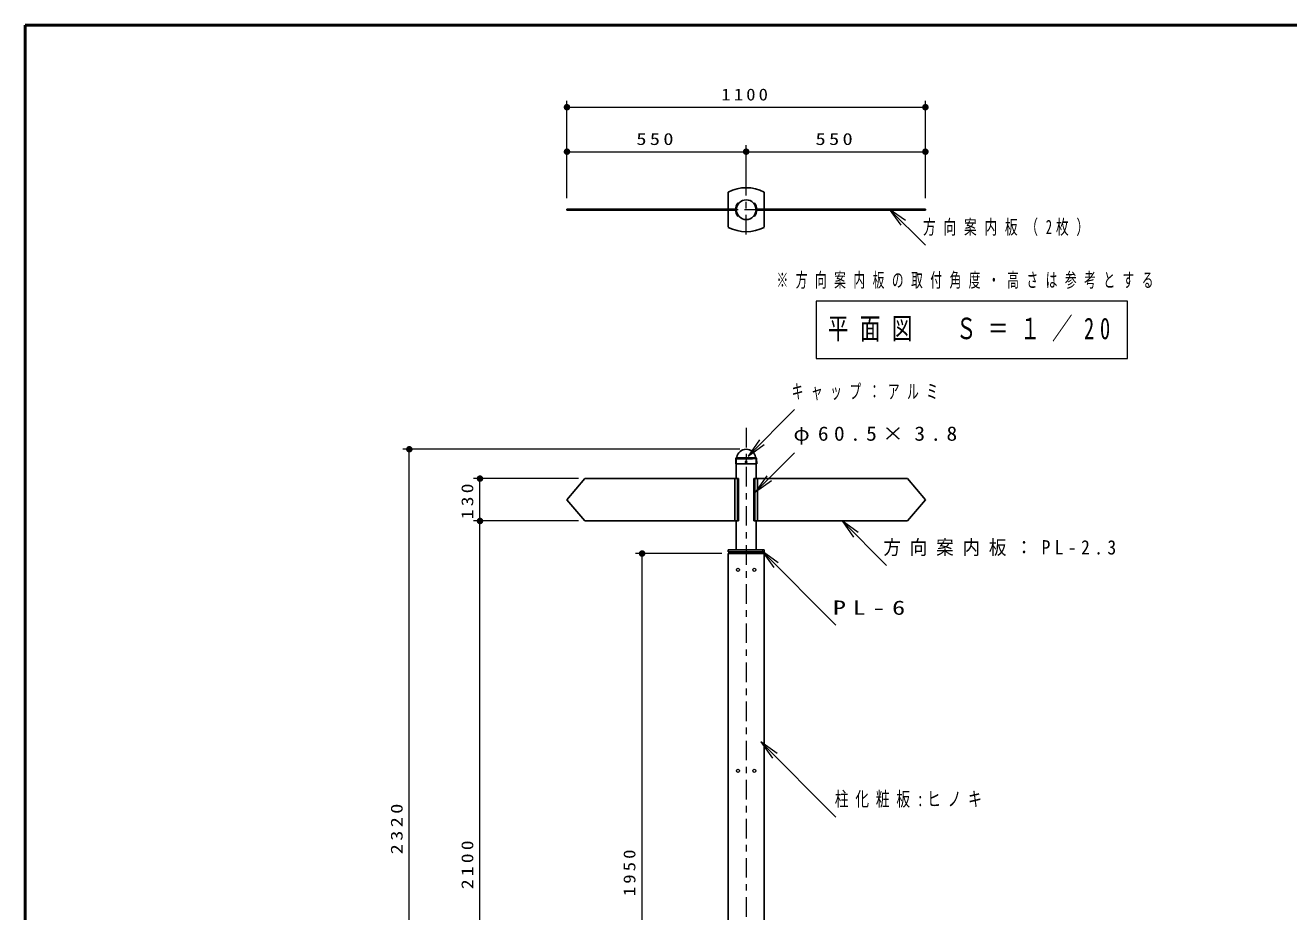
# Model space of a CAD drawing. Units: millimetres on the paper, scale 1:20. Extents: x -365 to 0, y 0 to 257.
# Drawn here: x -365 to -171, y 121 to 257 of the extents above; entities that cross this region are included whole.
import ezdxf

# ---------------------------------------------------------------- set-up
doc = ezdxf.new("R2010")
doc.units = ezdxf.units.MM
doc.linetypes.add('USER1', pattern=[4.5, 2.5, -2])
doc.linetypes.add('USER2', pattern=[6, 3, -1, 1, -1])
doc.layers.add('1_20', color=7, linetype='Continuous', lineweight=13)
doc.layers.add('NAKAMURA図枠', color=7, linetype='Continuous', lineweight=13)
doc.styles.add('ＭＳ ゴシック', font='')
doc.styles.get('ＭＳ ゴシック').set_extended_font_data('MS Gothic')

# ---------------------------------------------------------------- blocks, each defined once
blk = doc.blocks.new('filled_dot')
at = {"color": 0, "linetype": 'Continuous', "lineweight": -2, "const_width": 1.25}
blk.add_lwpolyline([(-0.625, 0, 1), (0.625, 0, 1)], format="xyb", close=True, dxfattribs=at)
blk = doc.blocks.new('open_arrow')
at = {"color": 0, "linetype": 'Continuous', "lineweight": -2}
blk.add_lwpolyline([(7.5, 1.25), (0, 0), (7.5, -1.25)], dxfattribs=at)

msp = doc.modelspace()

# ---------------------------------------------------------------- linework, layer by layer
at = {"layer": '1_20'}
for p, q in [((-281.837, 236.64), (-281.837, 245.433)), ((-281.837, 244.433), (-226.812, 244.433)), ((-226.812, 236.64), (-226.812, 245.433)), ((-281.837, 230.459), (-281.837, 238.607)), ((-254.325, 232.454), (-254.325, 238.607)), ((-226.812, 230.459), (-226.812, 238.607)), ((-281.837, 237.607), (-254.325, 237.607)), ((-254.325, 237.607), (-226.812, 237.607)), ((-232.362, 228.804), (-226.82, 223.263)), ((-243.57, 214.699), (-243.57, 205.899)), ((-195.77, 214.699), (-243.57, 214.699)), ((-195.77, 205.899), (-195.77, 214.699)), ((-243.57, 205.899), (-195.77, 205.899)), ((-254.04, 190.907), (-246.914, 198.033)), ((-255.325, 191.953), (-307.039, 191.953)), ((-306.039, 75.952), (-306.039, 191.953)), ((-252.92, 185.407), (-246.914, 191.412)), ((-280.087, 187.452), (-296.192, 187.452)), ((-295.192, 180.952), (-295.192, 187.452)), ((-280.087, 180.952), (-296.192, 180.952)), ((-295.192, 75.952), (-295.192, 180.952)), ((-239.607, 180.952), (-232.79, 174.134)), ((-258.075, 175.952), (-271.304, 175.952)), ((-270.304, 78.452), (-270.304, 175.952)), ((-251.868, 176.306), (-240.549, 164.986)), ((-252.061, 147.043), (-240.549, 135.531))]:
    msp.add_line(p, q, dxfattribs=at)
at = {"layer": '1_20', "lineweight": 25}
for p, q in [((-257.075, 231.417), (-257.075, 226.002)), ((-251.575, 226.002), (-251.575, 231.417)), ((-255.837, 187.452), (-255.837, 190.502)), ((-252.812, 187.452), (-252.812, 190.502)), ((-255.837, 176.502), (-255.837, 180.952)), ((-252.812, 176.502), (-252.812, 180.952)), ((-257.075, 176.502), (-257.075, 176.202)), ((-257.075, 176.502), (-251.575, 176.502)), ((-257.075, 176.202), (-251.575, 176.202)), ((-257.075, 175.952), (-251.575, 175.952)), ((-257.075, 175.952), (-257.075, 78.452)), ((-256.2, 176.202), (-256.2, 175.952)), ((-252.45, 176.202), (-252.45, 175.952)), ((-251.575, 176.502), (-251.575, 176.202)), ((-251.575, 175.952), (-251.575, 78.452))]:
    msp.add_line(p, q, dxfattribs=at)
at = {"layer": '1_20', "linetype": 'USER2'}
for p, q in [((-254.325, 224.898), (-254.325, 232.489)), ((-251.575, 228.709), (-257.075, 228.709)), ((-254.325, 195.242), (-254.325, 46.435))]:
    msp.add_line(p, q, dxfattribs=at)
at = {"layer": '1_20', "color": 40, "lineweight": 25}
for p, q in [((-255.572, 229.756), (-255.483, 229.682)), ((-253.078, 229.756), (-253.166, 229.682)), ((-281.837, 228.652), (-281.837, 228.767)), ((-281.837, 228.767), (-255.951, 228.767)), ((-281.837, 228.652), (-255.951, 228.652)), ((-279.337, 228.652), (-279.337, 228.767)), ((-255.572, 227.663), (-255.483, 227.737)), ((-253.078, 227.663), (-253.166, 227.737)), ((-226.812, 228.767), (-252.698, 228.767)), ((-226.812, 228.652), (-252.698, 228.652)), ((-229.312, 228.767), (-229.312, 228.652)), ((-226.812, 228.767), (-226.812, 228.652)), ((-281.837, 184.202), (-279.087, 187.452)), ((-255.483, 187.452), (-279.087, 187.452)), ((-256.059, 187.452), (-256.059, 180.952)), ((-255.656, 187.452), (-255.656, 180.952)), ((-255.483, 187.452), (-255.483, 180.952)), ((-253.166, 187.452), (-253.166, 180.952)), ((-253.166, 187.452), (-229.562, 187.452)), ((-252.994, 187.452), (-252.994, 180.952)), ((-252.591, 187.452), (-252.591, 180.952)), ((-226.812, 184.202), (-229.562, 187.452)), ((-281.837, 184.202), (-279.087, 180.952)), ((-226.812, 184.202), (-229.562, 180.952)), ((-279.087, 180.952), (-255.483, 180.952)), ((-229.562, 180.952), (-253.166, 180.952))]:
    msp.add_line(p, q, dxfattribs=at)
at = {"layer": '1_20', "color": 2, "lineweight": 25}
for p, q in [((-255.935, 189.743), (-255.914, 190.469)), ((-255.853, 190.614), (-255.786, 190.681)), ((-252.797, 190.614), (-252.864, 190.681)), ((-252.715, 189.743), (-252.735, 190.469)), ((-255.935, 189.743), (-255.896, 189.703)), ((-255.896, 189.703), (-252.754, 189.703)), ((-252.715, 189.743), (-252.754, 189.703))]:
    msp.add_line(p, q, dxfattribs=at)
at = {"layer": '1_20', "color": 2}
for p, q in [((-255.852, 190.528), (-252.798, 190.528)), ((-255.716, 190.702), (-252.934, 190.702))]:
    msp.add_line(p, q, dxfattribs=at)
at = {"layer": '1_20', "color": 2, "linetype": 'USER1'}
msp.add_line((-255.837, 190.502), (-252.812, 190.502), dxfattribs=at)
at = {"layer": '1_20', "linetype": 'USER1'}
msp.add_line((-255.837, 190.502), (-252.812, 190.502), dxfattribs=at)
at = {"layer": '1_20', "lineweight": 25}
msp.add_circle((-254.325, 228.709), 1.512, dxfattribs=at)
at = {"layer": '1_20', "color": 2, "lineweight": 25}
msp.add_circle((-254.325, 190.003), 0.125, dxfattribs=at)
at = {"layer": '1_20'}
for centre in [(-255.575, 173.452), (-253.075, 173.452), (-255.575, 142.619), (-253.075, 142.619)]:
    msp.add_circle(centre, 0.237, dxfattribs=at)
at = {"layer": '1_20', "lineweight": 25}
for centre, start, end in [((-254.325, 226.084), 62.72039, 117.27961), ((-254.325, 231.334), 242.72039, 297.27961)]:
    msp.add_arc(centre, 6, start, end, dxfattribs=at)
at = {"layer": '1_20', "color": 40, "lineweight": 25}
for radius, start, end in [(1.627, 140, 220), (1.512, 140, 220), (1.512, 320, 40), (1.627, 320, 40)]:
    msp.add_arc((-254.325, 228.709), radius, start, end, dxfattribs=at)
at = {"layer": '1_20', "color": 2, "lineweight": 25}
for centre, radius, start, end in [((-255.704, 190.465), 0.21, 135, 178.99406), ((-255.849, 190.745), 0.09, 315, 350.82833), ((-254.325, 190.499), 1.454, 9.17167, 170.82833), ((-252.8, 190.745), 0.09, 186.19155, 225), ((-252.945, 190.465), 0.21, 1.00594, 45)]:
    msp.add_arc(centre, radius, start, end, dxfattribs=at)
at = {"layer": 'NAKAMURA図枠', "lineweight": 50}
for p, q in [((-365, 257), (-365, 0)), ((0, 257), (-365, 257))]:
    msp.add_line(p, q, dxfattribs=at)

# ---------------------------------------------------------------- block references
at = {"layer": '1_20', "xscale": 0.4, "yscale": 0.4}
for p in [(-281.837, 244.433), (-281.837, 237.607), (-254.325, 237.607)]:
    msp.add_blockref('filled_dot', p, dxfattribs=at)
for name, p, rotation in [('filled_dot', (-226.812, 244.433), 180), ('filled_dot', (-254.325, 237.607), 180), ('filled_dot', (-226.812, 237.607), 180), ('open_arrow', (-232.362, 228.804), 315), ('filled_dot', (-306.039, 191.953), 270), ('open_arrow', (-254.04, 190.907), 45), ('filled_dot', (-295.192, 187.452), 270), ('open_arrow', (-252.92, 185.407), 45), ('filled_dot', (-295.192, 180.952), 270), ('filled_dot', (-295.192, 180.952), 90), ('open_arrow', (-239.607, 180.952), 315), ('open_arrow', (-251.868, 176.306), 315), ('filled_dot', (-270.304, 175.952), 270), ('open_arrow', (-252.061, 147.043), 315)]:
    msp.add_blockref(name, p, dxfattribs=dict(at, rotation=rotation))

# ---------------------------------------------------------------- texts
at = {"layer": '1_20', "style": 'ＭＳ ゴシック'}
for s, insert, char_height, attachment_point in [('\\T1.33;\\W1.15;1100', (-254.325, 245.433), 1.833, 8), ('\\T1.33;\\W1.25;550', (-268.081, 238.607), 1.833, 8), ('\\T1.33;\\W1.25;550', (-240.569, 238.607), 1.833, 8), ('\\T1.61;\\W0.65;方向案内板（2枚）', (-227.167, 225.913), 2.199, 4), ('\\T1.64;\\W0.6;※方向案内板の取付角度・高さは参考とする', (-249.67, 217.794), 2.199, 4), ('\\T1.56;\\W0.7;平面図\u3000Ｓ＝１／20', (-219.67, 210.299), 3.299, 5), ('\\T1.64;\\W0.6;キャップ：アルミ', (-247.331, 200.683), 2.199, 4), ('\\T1.5;\\W1.1;φ60.5×3.8', (-247.07, 194.062), 2.199, 4), ('\\T1.5;\\W0.9;方向案内板：PL-2.3', (-233.268, 176.784), 2.199, 4), ('\\T1.5;\\W1.35;PL-6', (-241.022, 167.636), 2.199, 4), ('\\T1.5;\\W0.7;柱化粧板:ヒノキ', (-240.715, 138.181), 2.199, 4)]:
    msp.add_mtext(s, dxfattribs=dict(at, insert=insert, char_height=char_height, attachment_point=attachment_point))
at = {"layer": '1_20', "char_height": 1.833, "attachment_point": 8, "rotation": 90, "style": 'ＭＳ ゴシック'}
for s, insert in [('\\T1.33;\\W1.2;130', (-296.192, 184.202)), ('\\T1.33;\\W1.25;2320', (-307.039, 133.952)), ('\\T1.33;\\W1.2;2100', (-296.192, 128.452)), ('\\T1.33;\\W1.15;1950', (-271.304, 127.202))]:
    msp.add_mtext(s, dxfattribs=dict(at, insert=insert))

doc.saveas('drawing.dxf')
